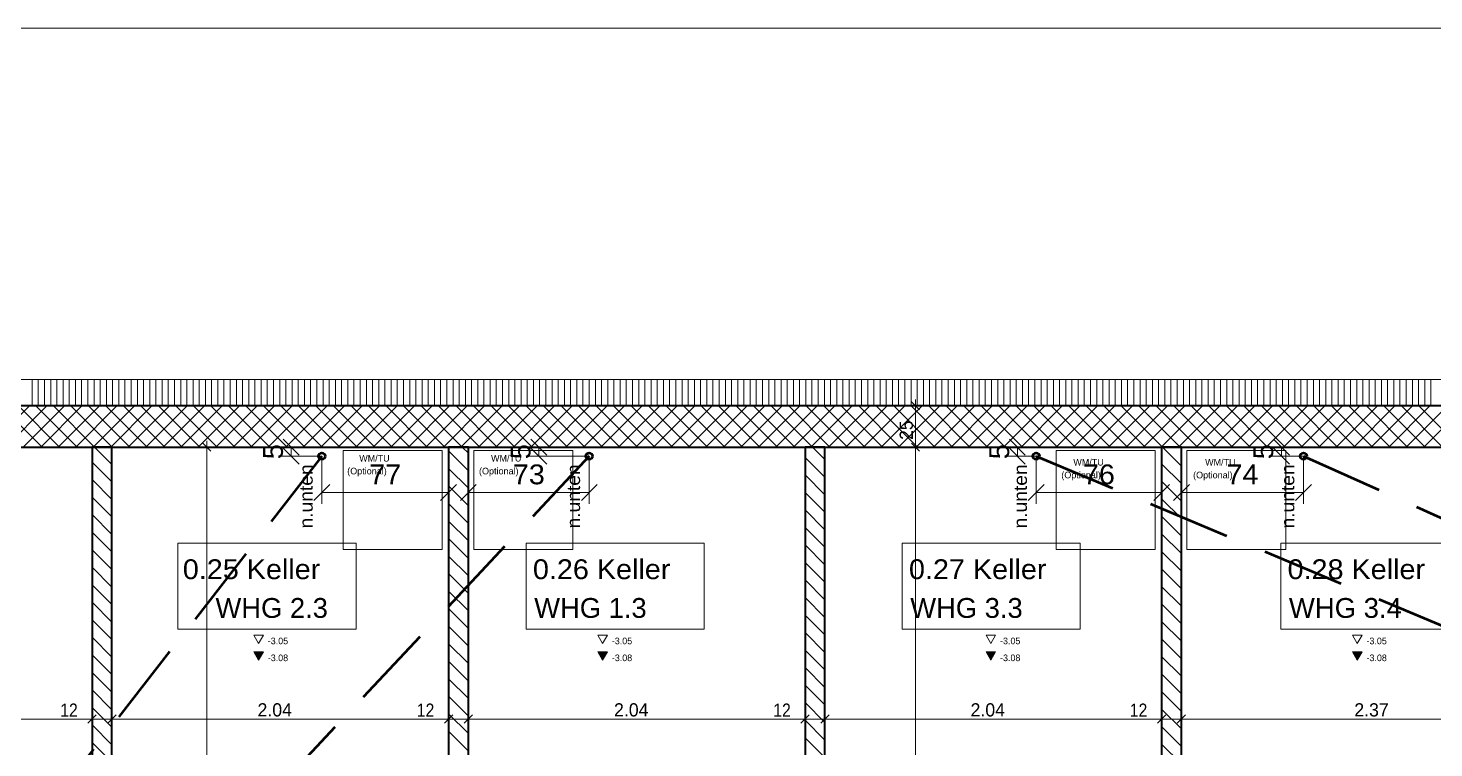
# Model space of a CAD drawing. Header units: millimetres. Extents: x -3497 to 2618, y -1809 to 2456.
# Drawn here: x -1639 to -788, y 1945 to 2381 of the extents above; entities that cross this region are included whole.
import ezdxf
from ezdxf.enums import TextEntityAlignment as Align

# ---------------------------------------------------------------- set-up
doc = ezdxf.new("R2010")
doc.units = ezdxf.units.MM
doc.header["$LTSCALE"] = 100
doc.linetypes.add('HIDDENX2', pattern=[0.75, 0.5, -0.25])
for name, color, linetype, true_color in [('00_Anm.FP', 7, 'Continuous', 0x00c0ff), ('10-0.03 Solid', 3, 'Continuous', 0x00ff00), ('10-0.05 Solid', 1, 'Continuous', 0xff0000), ('20-Beton', 9, 'Continuous', 0x808080), ('30-Text', 7, 'Continuous', 0xff8000), ('30-Text 6', 3, 'Continuous', 0x00ff00), ('40-Raumstempel', 7, 'Continuous', 0x000000), ('50-Türen&Fenster', 9, 'Continuous', 0x808080), ('Layer31', 9, 'Continuous', 0x808080)]:
    doc.layers.add(name, color=color, linetype=linetype, true_color=true_color)
for name, color, linetype in [('10-0.05 Strichpunkt', 7, 'Continuous'), ('10-0.25 Solid', 7, 'Continuous'), ('Layer34', 7, 'Continuous')]:
    doc.layers.add(name, color=color, linetype=linetype)
doc.styles.add('Arial', font='arial.ttf')
doc.dimstyles.new('ISO-25', dxfattribs={"dimtxt": 2.5, "dimasz": 2.5, "dimexe": 1.25, "dimexo": 0.625, "dimtad": 1, "dimtxsty": 'Standard', "dimcen": 2.5, "dimadec": 0, "dimazin": 0, "dimtfac": 1, "dimtmove": 0, "dimatfit": 3, "dimfxl": 0, "dimarcsym": 0})

# ---------------------------------------------------------------- blocks, each defined once
blk = doc.blocks.new('*D266')
at = {"layer": '10-0.05 Strichpunkt', "color": 6, "linetype": 'Continuous', "lineweight": 13, "true_color": 0xff00ff}
for p, q in [((-1035.2, 2122.68), (-1044.8, 2132.28)), ((-1039.57, 2127.48), (-1046.86, 2127.48)), ((-1028.63, 2122), (-1046.86, 2122)), ((-1044.8, 2126.8), (-1035.2, 2117.2)), ((-1040, 2127.48), (-1040, 2122)), ((-1040, 2127.48), (-1040, 2127.48)), ((-1040, 2122), (-1040, 2122))]:
    blk.add_line(p, q, dxfattribs=at)
at = {"layer": '10-0.05 Strichpunkt', "color": 6, "linetype": 'Continuous', "lineweight": 13, "true_color": 0xff00ff, "style": 'Arial', "width": 0.974227}
blk.add_text('5', height=12, rotation=90, dxfattribs=at).set_placement((-1045, 2120.2), (-1045, 2129.27), align=Align.FIT)
blk = doc.blocks.new('_Oblique')
at = {"color": 0, "linetype": 'ByBlock', "lineweight": -2}
blk.add_line((-0.5, -0.5), (0.5, 0.5), dxfattribs=at)
blk = doc.blocks.new('*D267')
at = {"layer": '10-0.05 Strichpunkt', "color": 6, "linetype": 'Continuous', "lineweight": 13, "true_color": 0xff00ff}
for p, q in [((-875.2, 2122.68), (-884.8, 2132.28)), ((-866.63, 2122), (-886.86, 2122)), ((-884.8, 2126.8), (-875.2, 2117.2)), ((-880.33, 2127.48), (-873.14, 2127.48)), ((-880, 2127.48), (-880, 2122)), ((-880, 2127.48), (-880, 2127.48)), ((-880, 2122), (-880, 2122))]:
    blk.add_line(p, q, dxfattribs=at)
at = {"layer": '10-0.05 Strichpunkt', "color": 6, "linetype": 'Continuous', "lineweight": 13, "true_color": 0xff00ff, "style": 'Arial', "width": 0.974227}
blk.add_text('5', height=12, rotation=90, dxfattribs=at).set_placement((-885, 2120.2), (-885, 2129.27), align=Align.FIT)
blk = doc.blocks.new('*D268')
at = {"layer": '10-0.05 Strichpunkt', "color": 6, "linetype": 'Continuous', "lineweight": 13, "true_color": 0xff00ff}
for p, q in [((-1028.63, 2122), (-1028.63, 2093.14)), ((-1033.43, 2095.2), (-1023.83, 2104.8)), ((-947.83, 2104.8), (-957.43, 2095.2)), ((-952.63, 2098.08), (-952.63, 2106.86)), ((-952.63, 2100), (-1028.63, 2100))]:
    blk.add_line(p, q, dxfattribs=at)
at = {"layer": '10-0.05 Strichpunkt', "color": 6, "linetype": 'Continuous', "lineweight": 13, "true_color": 0xff00ff, "style": 'Arial', "width": 1.03866}
blk.add_text('76', height=12, dxfattribs=at).set_placement((-1000.3, 2105), (-980.96, 2105), align=Align.FIT)
blk = doc.blocks.new('*D269')
at = {"layer": '10-0.05 Strichpunkt', "color": 6, "linetype": 'Continuous', "lineweight": 13, "true_color": 0xff00ff}
for p, q in [((-866.63, 2122), (-866.63, 2093.14)), ((-945.43, 2095.2), (-935.83, 2104.8)), ((-861.83, 2104.8), (-871.43, 2095.2)), ((-940.63, 2103.32), (-940.63, 2093.14)), ((-940.63, 2100), (-866.63, 2100))]:
    blk.add_line(p, q, dxfattribs=at)
at = {"layer": '10-0.05 Strichpunkt', "color": 6, "linetype": 'Continuous', "lineweight": 13, "true_color": 0xff00ff, "style": 'Arial', "width": 1.03866}
blk.add_text('74', height=12, dxfattribs=at).set_placement((-913.3, 2105), (-893.96, 2105), align=Align.FIT)
blk = doc.blocks.new('*D270')
at = {"layer": '10-0.05 Strichpunkt', "color": 6, "linetype": 'Continuous', "lineweight": 13, "true_color": 0xff00ff}
for p, q in [((-1475.2, 2122.68), (-1484.8, 2132.28)), ((-1474.47, 2127.48), (-1486.86, 2127.48)), ((-1461.38, 2122), (-1486.86, 2122)), ((-1484.8, 2126.8), (-1475.2, 2117.2)), ((-1480, 2127.48), (-1480, 2122)), ((-1480, 2127.48), (-1480, 2127.48)), ((-1480, 2122), (-1480, 2122))]:
    blk.add_line(p, q, dxfattribs=at)
at = {"layer": '10-0.05 Strichpunkt', "color": 6, "linetype": 'Continuous', "lineweight": 13, "true_color": 0xff00ff, "style": 'Arial', "width": 0.974227}
blk.add_text('5', height=12, rotation=90, dxfattribs=at).set_placement((-1485, 2120.2), (-1485, 2129.27), align=Align.FIT)
blk = doc.blocks.new('*D271')
at = {"layer": '10-0.05 Strichpunkt', "color": 6, "linetype": 'Continuous', "lineweight": 13, "true_color": 0xff00ff}
for p, q in [((-1325.2, 2122.68), (-1334.8, 2132.28)), ((-1313.43, 2127.48), (-1336.86, 2127.48)), ((-1299.38, 2122), (-1336.86, 2122)), ((-1334.8, 2126.8), (-1325.2, 2117.2)), ((-1330, 2127.48), (-1330, 2122)), ((-1330, 2127.48), (-1330, 2127.48)), ((-1330, 2122), (-1330, 2122))]:
    blk.add_line(p, q, dxfattribs=at)
at = {"layer": '10-0.05 Strichpunkt', "color": 6, "linetype": 'Continuous', "lineweight": 13, "true_color": 0xff00ff, "style": 'Arial', "width": 0.974227}
blk.add_text('5', height=12, rotation=90, dxfattribs=at).set_placement((-1335, 2120.2), (-1335, 2129.27), align=Align.FIT)
blk = doc.blocks.new('*D272')
at = {"layer": '10-0.05 Strichpunkt', "color": 6, "linetype": 'Continuous', "lineweight": 13, "true_color": 0xff00ff}
for p, q in [((-1461.38, 2122), (-1461.38, 2093.14)), ((-1466.18, 2095.2), (-1456.58, 2104.8)), ((-1379.83, 2104.8), (-1389.43, 2095.2)), ((-1384.63, 2100), (-1461.38, 2100)), ((-1384.63, 2101.46), (-1384.63, 2093.14))]:
    blk.add_line(p, q, dxfattribs=at)
at = {"layer": '10-0.05 Strichpunkt', "color": 6, "linetype": 'Continuous', "lineweight": 13, "true_color": 0xff00ff, "style": 'Arial', "width": 1.03866}
blk.add_text('77', height=12, dxfattribs=at).set_placement((-1432.68, 2105), (-1413.33, 2105), align=Align.FIT)
blk = doc.blocks.new('*D273')
at = {"layer": '10-0.05 Strichpunkt', "color": 6, "linetype": 'Continuous', "lineweight": 13, "true_color": 0xff00ff}
for p, q in [((-1299.38, 2122), (-1299.38, 2093.14)), ((-1377.43, 2095.2), (-1367.83, 2104.8)), ((-1294.58, 2104.8), (-1304.18, 2095.2)), ((-1372.63, 2100.55), (-1372.63, 2093.14)), ((-1372.63, 2100), (-1299.38, 2100))]:
    blk.add_line(p, q, dxfattribs=at)
at = {"layer": '10-0.05 Strichpunkt', "color": 6, "linetype": 'Continuous', "lineweight": 13, "true_color": 0xff00ff, "style": 'Arial', "width": 1.03866}
blk.add_text('73', height=12, dxfattribs=at).set_placement((-1345.68, 2105), (-1326.33, 2105), align=Align.FIT)
blk = doc.blocks.new('*X442')
at = {"layer": '10-0.05 Solid', "color": 18, "linetype": 'Continuous', "lineweight": 13, "true_color": 0x000000}
for p, q in [((-1599.06, 2127.48), (-1588.63, 2117.05)), ((-1600.63, 2118.44), (-1588.63, 2106.44)), ((-1600.63, 2107.84), (-1588.63, 2095.84)), ((-1600.63, 2097.23), (-1588.63, 2085.23)), ((-1600.63, 2086.62), (-1588.63, 2074.62)), ((-1600.63, 2076.02), (-1588.63, 2064.02)), ((-1600.63, 2065.41), (-1588.63, 2053.41)), ((-1600.63, 2054.8), (-1588.63, 2042.8)), ((-1600.63, 2044.2), (-1588.63, 2032.2)), ((-1600.63, 2033.59), (-1588.63, 2021.59)), ((-1600.63, 2022.98), (-1588.63, 2010.98)), ((-1600.63, 2012.38), (-1588.63, 2000.38)), ((-1600.63, 2001.77), (-1588.63, 1989.77)), ((-1600.63, 1991.16), (-1588.63, 1979.16)), ((-1600.63, 1980.56), (-1588.63, 1968.56)), ((-1600.63, 1969.95), (-1588.63, 1957.95)), ((-1600.63, 1959.34), (-1588.63, 1947.34)), ((-1600.63, 1948.74), (-1588.63, 1936.74))]:
    blk.add_line(p, q, dxfattribs=at)
blk = doc.blocks.new('*X443')
at = {"layer": '10-0.05 Solid', "color": 18, "linetype": 'Continuous', "lineweight": 13, "true_color": 0x000000}
for p, q in [((-1384.63, 2125.18), (-1372.63, 2113.18)), ((-1376.32, 2127.48), (-1372.63, 2123.79)), ((-1384.63, 2114.57), (-1372.63, 2102.57)), ((-1384.63, 2103.97), (-1372.63, 2091.97)), ((-1384.63, 2093.36), (-1372.63, 2081.36)), ((-1384.63, 2082.75), (-1372.63, 2070.75)), ((-1384.63, 2072.15), (-1372.63, 2060.15)), ((-1384.63, 2061.54), (-1372.63, 2049.54)), ((-1384.63, 2050.93), (-1372.63, 2038.93)), ((-1384.63, 2040.33), (-1372.63, 2028.33)), ((-1384.63, 2029.72), (-1372.63, 2017.72)), ((-1384.63, 2019.11), (-1372.63, 2007.11)), ((-1384.63, 2008.51), (-1372.63, 1996.51)), ((-1384.63, 1997.9), (-1372.63, 1985.9)), ((-1384.63, 1987.29), (-1372.63, 1975.29)), ((-1384.63, 1976.69), (-1372.63, 1964.69)), ((-1384.63, 1966.08), (-1372.63, 1954.08)), ((-1384.63, 1955.48), (-1372.63, 1943.48))]:
    blk.add_line(p, q, dxfattribs=at)
blk = doc.blocks.new('*X444')
at = {"layer": '10-0.05 Solid', "color": 18, "linetype": 'Continuous', "lineweight": 13, "true_color": 0x000000}
for p, q in [((-1168.63, 2121.31), (-1156.63, 2109.31)), ((-1164.19, 2127.48), (-1156.63, 2119.92)), ((-1168.63, 2110.71), (-1156.63, 2098.71)), ((-1168.63, 2100.1), (-1156.63, 2088.1)), ((-1168.63, 2089.49), (-1156.63, 2077.49)), ((-1168.63, 2078.89), (-1156.63, 2066.89)), ((-1168.63, 2068.28), (-1156.63, 2056.28)), ((-1168.63, 2057.67), (-1156.63, 2045.67)), ((-1168.63, 2047.07), (-1156.63, 2035.07)), ((-1168.63, 2036.46), (-1156.63, 2024.46)), ((-1168.63, 2025.85), (-1156.63, 2013.85)), ((-1168.63, 2015.25), (-1156.63, 2003.25)), ((-1168.63, 2004.64), (-1156.63, 1992.64)), ((-1168.63, 1994.03), (-1156.63, 1982.03)), ((-1168.63, 1983.43), (-1156.63, 1971.43)), ((-1168.63, 1972.82), (-1156.63, 1960.82)), ((-1168.63, 1962.21), (-1156.63, 1950.21)), ((-1168.63, 1951.61), (-1156.63, 1939.61))]:
    blk.add_line(p, q, dxfattribs=at)
blk = doc.blocks.new('*X445')
at = {"layer": '10-0.05 Solid', "color": 18, "linetype": 'Continuous', "lineweight": 13, "true_color": 0x000000}
for p, q in [((-952.05, 2127.48), (-940.63, 2116.05)), ((-941.45, 2127.48), (-940.63, 2126.66)), ((-952.63, 2117.44), (-940.63, 2105.44)), ((-952.63, 2106.84), (-940.63, 2094.84)), ((-952.63, 2096.23), (-940.63, 2084.23)), ((-952.63, 2085.62), (-940.63, 2073.62)), ((-952.63, 2075.02), (-940.63, 2063.02)), ((-952.63, 2064.41), (-940.63, 2052.41)), ((-952.63, 2053.81), (-940.63, 2041.81)), ((-952.63, 2043.2), (-940.63, 2031.2)), ((-952.63, 2032.59), (-940.63, 2020.59)), ((-952.63, 2021.99), (-940.63, 2009.99)), ((-952.63, 2011.38), (-940.63, 1999.38)), ((-952.63, 2000.77), (-940.63, 1988.77)), ((-952.63, 1990.17), (-940.63, 1978.17)), ((-952.63, 1979.56), (-940.63, 1967.56)), ((-952.63, 1968.95), (-940.63, 1956.95)), ((-952.63, 1958.35), (-940.63, 1946.35)), ((-952.63, 1947.74), (-940.63, 1935.74))]:
    blk.add_line(p, q, dxfattribs=at)
blk = doc.blocks.new('*X544')
at = {"layer": '40-Raumstempel', "color": 18, "linetype": 'Continuous', "lineweight": 13, "true_color": 0x000000}
for p, q in [((-1636.95, 2168.48), (-1636.95, 2152.48)), ((-1633.2, 2168.48), (-1633.2, 2152.48)), ((-1629.45, 2168.48), (-1629.45, 2152.48)), ((-1625.7, 2168.48), (-1625.7, 2152.48)), ((-1621.95, 2168.48), (-1621.95, 2152.48)), ((-1618.2, 2168.48), (-1618.2, 2152.48)), ((-1614.45, 2168.48), (-1614.45, 2152.48)), ((-1610.7, 2168.48), (-1610.7, 2152.48)), ((-1606.95, 2168.48), (-1606.95, 2152.48)), ((-1603.2, 2168.48), (-1603.2, 2152.48)), ((-1599.45, 2168.48), (-1599.45, 2152.48)), ((-1595.7, 2168.48), (-1595.7, 2152.48)), ((-1591.95, 2168.48), (-1591.95, 2152.48)), ((-1588.2, 2168.48), (-1588.2, 2152.48)), ((-1584.45, 2168.48), (-1584.45, 2152.48)), ((-1580.7, 2168.48), (-1580.7, 2152.48)), ((-1576.95, 2168.48), (-1576.95, 2152.48)), ((-1573.2, 2168.48), (-1573.2, 2152.48)), ((-1569.45, 2168.48), (-1569.45, 2152.48)), ((-1565.7, 2168.48), (-1565.7, 2152.48)), ((-1561.95, 2168.48), (-1561.95, 2152.48)), ((-1558.2, 2168.48), (-1558.2, 2152.48)), ((-1554.45, 2168.48), (-1554.45, 2152.48)), ((-1550.7, 2168.48), (-1550.7, 2152.48)), ((-1546.95, 2168.48), (-1546.95, 2152.48)), ((-1543.2, 2168.48), (-1543.2, 2152.48)), ((-1539.45, 2168.48), (-1539.45, 2152.48)), ((-1535.7, 2168.48), (-1535.7, 2152.48)), ((-1531.95, 2168.48), (-1531.95, 2152.48)), ((-1528.2, 2168.48), (-1528.2, 2152.48)), ((-1524.45, 2168.48), (-1524.45, 2152.48)), ((-1520.7, 2168.48), (-1520.7, 2152.48)), ((-1516.95, 2168.48), (-1516.95, 2152.48)), ((-1513.2, 2168.48), (-1513.2, 2152.48)), ((-1509.45, 2168.48), (-1509.45, 2152.48)), ((-1505.7, 2168.48), (-1505.7, 2152.48)), ((-1501.95, 2168.48), (-1501.95, 2152.48)), ((-1498.2, 2168.48), (-1498.2, 2152.48)), ((-1494.45, 2168.48), (-1494.45, 2152.48)), ((-1490.7, 2168.48), (-1490.7, 2152.48)), ((-1486.95, 2168.48), (-1486.95, 2152.48)), ((-1483.2, 2168.48), (-1483.2, 2152.48)), ((-1479.45, 2168.48), (-1479.45, 2152.48)), ((-1475.7, 2168.48), (-1475.7, 2152.48)), ((-1471.95, 2168.48), (-1471.95, 2152.48)), ((-1468.2, 2168.48), (-1468.2, 2152.48)), ((-1464.45, 2168.48), (-1464.45, 2152.48)), ((-1460.7, 2168.48), (-1460.7, 2152.48)), ((-1456.95, 2168.48), (-1456.95, 2152.48)), ((-1453.2, 2168.48), (-1453.2, 2152.48)), ((-1449.45, 2168.48), (-1449.45, 2152.48)), ((-1445.7, 2168.48), (-1445.7, 2152.48)), ((-1441.95, 2168.48), (-1441.95, 2152.48)), ((-1438.2, 2168.48), (-1438.2, 2152.48)), ((-1434.45, 2168.48), (-1434.45, 2152.48)), ((-1430.7, 2168.48), (-1430.7, 2152.48)), ((-1426.95, 2168.48), (-1426.95, 2152.48)), ((-1423.2, 2168.48), (-1423.2, 2152.48)), ((-1419.45, 2168.48), (-1419.45, 2152.48)), ((-1415.7, 2168.48), (-1415.7, 2152.48)), ((-1411.95, 2168.48), (-1411.95, 2152.48)), ((-1408.2, 2168.48), (-1408.2, 2152.48)), ((-1404.45, 2168.48), (-1404.45, 2152.48)), ((-1400.7, 2168.48), (-1400.7, 2152.48)), ((-1396.95, 2168.48), (-1396.95, 2152.48)), ((-1393.2, 2168.48), (-1393.2, 2152.48)), ((-1389.45, 2168.48), (-1389.45, 2152.48)), ((-1385.7, 2168.48), (-1385.7, 2152.48)), ((-1381.95, 2168.48), (-1381.95, 2152.48)), ((-1378.2, 2168.48), (-1378.2, 2152.48)), ((-1374.45, 2168.48), (-1374.45, 2152.48)), ((-1370.7, 2168.48), (-1370.7, 2152.48)), ((-1366.95, 2168.48), (-1366.95, 2152.48)), ((-1363.2, 2168.48), (-1363.2, 2152.48)), ((-1359.45, 2168.48), (-1359.45, 2152.48)), ((-1355.7, 2168.48), (-1355.7, 2152.48)), ((-1351.95, 2168.48), (-1351.95, 2152.48)), ((-1348.2, 2168.48), (-1348.2, 2152.48)), ((-1344.45, 2168.48), (-1344.45, 2152.48)), ((-1340.7, 2168.48), (-1340.7, 2152.48)), ((-1336.95, 2168.48), (-1336.95, 2152.48)), ((-1333.2, 2168.48), (-1333.2, 2152.48)), ((-1329.45, 2168.48), (-1329.45, 2152.48)), ((-1325.7, 2168.48), (-1325.7, 2152.48)), ((-1321.95, 2168.48), (-1321.95, 2152.48)), ((-1318.2, 2168.48), (-1318.2, 2152.48)), ((-1314.45, 2168.48), (-1314.45, 2152.48)), ((-1310.7, 2168.48), (-1310.7, 2152.48)), ((-1306.95, 2168.48), (-1306.95, 2152.48)), ((-1303.2, 2168.48), (-1303.2, 2152.48)), ((-1299.45, 2168.48), (-1299.45, 2152.48)), ((-1295.7, 2168.48), (-1295.7, 2152.48)), ((-1291.95, 2168.48), (-1291.95, 2152.48)), ((-1288.2, 2168.48), (-1288.2, 2152.48)), ((-1284.45, 2168.48), (-1284.45, 2152.48)), ((-1280.7, 2168.48), (-1280.7, 2152.48)), ((-1276.95, 2168.48), (-1276.95, 2152.48)), ((-1273.2, 2168.48), (-1273.2, 2152.48)), ((-1269.45, 2168.48), (-1269.45, 2152.48)), ((-1265.7, 2168.48), (-1265.7, 2152.48)), ((-1261.95, 2168.48), (-1261.95, 2152.48)), ((-1258.2, 2168.48), (-1258.2, 2152.48)), ((-1254.45, 2168.48), (-1254.45, 2152.48)), ((-1250.7, 2168.48), (-1250.7, 2152.48)), ((-1246.95, 2168.48), (-1246.95, 2152.48)), ((-1243.2, 2168.48), (-1243.2, 2152.48)), ((-1239.45, 2168.48), (-1239.45, 2152.48)), ((-1235.7, 2168.48), (-1235.7, 2152.48)), ((-1231.95, 2168.48), (-1231.95, 2152.48)), ((-1228.2, 2168.48), (-1228.2, 2152.48)), ((-1224.45, 2168.48), (-1224.45, 2152.48)), ((-1220.7, 2168.48), (-1220.7, 2152.48)), ((-1216.95, 2168.48), (-1216.95, 2152.48)), ((-1213.2, 2168.48), (-1213.2, 2152.48)), ((-1209.45, 2168.48), (-1209.45, 2152.48)), ((-1205.7, 2168.48), (-1205.7, 2152.48)), ((-1201.95, 2168.48), (-1201.95, 2152.48)), ((-1198.2, 2168.48), (-1198.2, 2152.48)), ((-1194.45, 2168.48), (-1194.45, 2152.48)), ((-1190.7, 2168.48), (-1190.7, 2152.48)), ((-1186.95, 2168.48), (-1186.95, 2152.48)), ((-1183.2, 2168.48), (-1183.2, 2152.48)), ((-1179.45, 2168.48), (-1179.45, 2152.48)), ((-1175.7, 2168.48), (-1175.7, 2152.48)), ((-1171.95, 2168.48), (-1171.95, 2152.48)), ((-1168.2, 2168.48), (-1168.2, 2152.48)), ((-1164.45, 2168.48), (-1164.45, 2152.48)), ((-1160.7, 2168.48), (-1160.7, 2152.48)), ((-1156.95, 2168.48), (-1156.95, 2152.48)), ((-1153.2, 2168.48), (-1153.2, 2152.48)), ((-1149.45, 2168.48), (-1149.45, 2152.48)), ((-1145.7, 2168.48), (-1145.7, 2152.48)), ((-1141.95, 2168.48), (-1141.95, 2152.48)), ((-1138.2, 2168.48), (-1138.2, 2152.48)), ((-1134.45, 2168.48), (-1134.45, 2152.48)), ((-1130.7, 2168.48), (-1130.7, 2152.48)), ((-1126.95, 2168.48), (-1126.95, 2152.48)), ((-1123.2, 2168.48), (-1123.2, 2152.48)), ((-1119.45, 2168.48), (-1119.45, 2152.48)), ((-1115.7, 2168.48), (-1115.7, 2152.48)), ((-1111.95, 2168.48), (-1111.95, 2152.48)), ((-1108.2, 2168.48), (-1108.2, 2152.48)), ((-1104.45, 2168.48), (-1104.45, 2152.48)), ((-1100.7, 2168.48), (-1100.7, 2152.48)), ((-1096.95, 2168.48), (-1096.95, 2152.48)), ((-1093.2, 2168.48), (-1093.2, 2152.48)), ((-1089.45, 2168.48), (-1089.45, 2152.48)), ((-1085.7, 2168.48), (-1085.7, 2152.48)), ((-1081.95, 2168.48), (-1081.95, 2152.48)), ((-1078.2, 2168.48), (-1078.2, 2152.48)), ((-1074.45, 2168.48), (-1074.45, 2152.48)), ((-1070.7, 2168.48), (-1070.7, 2152.48)), ((-1066.95, 2168.48), (-1066.95, 2152.48)), ((-1063.2, 2168.48), (-1063.2, 2152.48)), ((-1059.45, 2168.48), (-1059.45, 2152.48)), ((-1055.7, 2168.48), (-1055.7, 2152.48)), ((-1051.95, 2168.48), (-1051.95, 2152.48)), ((-1048.2, 2168.48), (-1048.2, 2152.48)), ((-1044.45, 2168.48), (-1044.45, 2152.48)), ((-1040.7, 2168.48), (-1040.7, 2152.48)), ((-1036.95, 2168.48), (-1036.95, 2152.48)), ((-1033.2, 2168.48), (-1033.2, 2152.48)), ((-1029.45, 2168.48), (-1029.45, 2152.48)), ((-1025.7, 2168.48), (-1025.7, 2152.48)), ((-1021.95, 2168.48), (-1021.95, 2152.48)), ((-1018.2, 2168.48), (-1018.2, 2152.48)), ((-1014.45, 2168.48), (-1014.45, 2152.48)), ((-1010.7, 2168.48), (-1010.7, 2152.48)), ((-1006.95, 2168.48), (-1006.95, 2152.48)), ((-1003.2, 2168.48), (-1003.2, 2152.48)), ((-999.45, 2168.48), (-999.45, 2152.48)), ((-995.7, 2168.48), (-995.7, 2152.48)), ((-991.95, 2168.48), (-991.95, 2152.48)), ((-988.2, 2168.48), (-988.2, 2152.48)), ((-984.45, 2168.48), (-984.45, 2152.48)), ((-980.7, 2168.48), (-980.7, 2152.48)), ((-976.95, 2168.48), (-976.95, 2152.48)), ((-973.2, 2168.48), (-973.2, 2152.48)), ((-969.45, 2168.48), (-969.45, 2152.48)), ((-965.7, 2168.48), (-965.7, 2152.48)), ((-961.95, 2168.48), (-961.95, 2152.48)), ((-958.2, 2168.48), (-958.2, 2152.48)), ((-954.45, 2168.48), (-954.45, 2152.48)), ((-950.7, 2168.48), (-950.7, 2152.48)), ((-946.95, 2168.48), (-946.95, 2152.48)), ((-943.2, 2168.48), (-943.2, 2152.48)), ((-939.45, 2168.48), (-939.45, 2152.48)), ((-935.7, 2168.48), (-935.7, 2152.48)), ((-931.95, 2168.48), (-931.95, 2152.48)), ((-928.2, 2168.48), (-928.2, 2152.48)), ((-924.45, 2168.48), (-924.45, 2152.48)), ((-920.7, 2168.48), (-920.7, 2152.48)), ((-916.95, 2168.48), (-916.95, 2152.48)), ((-913.2, 2168.48), (-913.2, 2152.48)), ((-909.45, 2168.48), (-909.45, 2152.48)), ((-905.7, 2168.48), (-905.7, 2152.48)), ((-901.95, 2168.48), (-901.95, 2152.48)), ((-898.2, 2168.48), (-898.2, 2152.48)), ((-894.45, 2168.48), (-894.45, 2152.48)), ((-890.7, 2168.48), (-890.7, 2152.48)), ((-886.95, 2168.48), (-886.95, 2152.48)), ((-883.2, 2168.48), (-883.2, 2152.48)), ((-879.45, 2168.48), (-879.45, 2152.48)), ((-875.7, 2168.48), (-875.7, 2152.48)), ((-871.95, 2168.48), (-871.95, 2152.48)), ((-868.2, 2168.48), (-868.2, 2152.48)), ((-864.45, 2168.48), (-864.45, 2152.48)), ((-860.7, 2168.48), (-860.7, 2152.48)), ((-856.95, 2168.48), (-856.95, 2152.48)), ((-853.2, 2168.48), (-853.2, 2152.48)), ((-849.45, 2168.48), (-849.45, 2152.48)), ((-845.7, 2168.48), (-845.7, 2152.48)), ((-841.95, 2168.48), (-841.95, 2152.48)), ((-838.2, 2168.48), (-838.2, 2152.48)), ((-834.45, 2168.48), (-834.45, 2152.48)), ((-830.7, 2168.48), (-830.7, 2152.48)), ((-826.95, 2168.48), (-826.95, 2152.48)), ((-823.2, 2168.48), (-823.2, 2152.48)), ((-819.45, 2168.48), (-819.45, 2152.48)), ((-815.7, 2168.48), (-815.7, 2152.48)), ((-811.95, 2168.48), (-811.95, 2152.48)), ((-808.2, 2168.48), (-808.2, 2152.48)), ((-804.45, 2168.48), (-804.45, 2152.48)), ((-800.7, 2168.48), (-800.7, 2152.48)), ((-796.95, 2168.48), (-796.95, 2152.48)), ((-793.2, 2168.48), (-793.2, 2152.48)), ((-789.45, 2168.48), (-789.45, 2152.48))]:
    blk.add_line(p, q, dxfattribs=at)
blk = doc.blocks.new('*X545')
at = {"layer": '40-Raumstempel', "color": 18, "linetype": 'Continuous', "lineweight": 13, "true_color": 0x000000}
for p, q in [((-1663.57, 2127.48), (-1638.57, 2152.48)), ((-1630.88, 2127.48), (-1655.88, 2152.48)), ((-1652.97, 2127.48), (-1627.97, 2152.48)), ((-1620.27, 2127.48), (-1645.27, 2152.48)), ((-1642.36, 2127.48), (-1617.36, 2152.48)), ((-1609.66, 2127.48), (-1634.66, 2152.48)), ((-1631.75, 2127.48), (-1606.75, 2152.48)), ((-1599.06, 2127.48), (-1624.06, 2152.48)), ((-1621.15, 2127.48), (-1596.15, 2152.48)), ((-1588.45, 2127.48), (-1613.45, 2152.48)), ((-1610.54, 2127.48), (-1585.54, 2152.48)), ((-1577.84, 2127.48), (-1602.84, 2152.48)), ((-1599.93, 2127.48), (-1574.93, 2152.48)), ((-1567.24, 2127.48), (-1592.24, 2152.48)), ((-1589.33, 2127.48), (-1564.33, 2152.48)), ((-1556.63, 2127.48), (-1581.63, 2152.48)), ((-1578.72, 2127.48), (-1553.72, 2152.48)), ((-1546.02, 2127.48), (-1571.02, 2152.48)), ((-1568.11, 2127.48), (-1543.11, 2152.48)), ((-1535.42, 2127.48), (-1560.42, 2152.48)), ((-1557.51, 2127.48), (-1532.51, 2152.48)), ((-1524.81, 2127.48), (-1549.81, 2152.48)), ((-1546.9, 2127.48), (-1521.9, 2152.48)), ((-1514.2, 2127.48), (-1539.2, 2152.48)), ((-1536.29, 2127.48), (-1511.29, 2152.48)), ((-1503.6, 2127.48), (-1528.6, 2152.48)), ((-1525.69, 2127.48), (-1500.69, 2152.48)), ((-1492.99, 2127.48), (-1517.99, 2152.48)), ((-1515.08, 2127.48), (-1490.08, 2152.48)), ((-1482.38, 2127.48), (-1507.38, 2152.48)), ((-1504.47, 2127.48), (-1479.47, 2152.48)), ((-1471.78, 2127.48), (-1496.78, 2152.48)), ((-1493.87, 2127.48), (-1468.87, 2152.48)), ((-1461.17, 2127.48), (-1486.17, 2152.48)), ((-1483.26, 2127.48), (-1458.26, 2152.48)), ((-1450.56, 2127.48), (-1475.56, 2152.48)), ((-1472.65, 2127.48), (-1447.65, 2152.48)), ((-1439.96, 2127.48), (-1464.96, 2152.48)), ((-1462.05, 2127.48), (-1437.05, 2152.48)), ((-1429.35, 2127.48), (-1454.35, 2152.48)), ((-1451.44, 2127.48), (-1426.44, 2152.48)), ((-1418.74, 2127.48), (-1443.74, 2152.48)), ((-1440.83, 2127.48), (-1415.83, 2152.48)), ((-1408.14, 2127.48), (-1433.14, 2152.48)), ((-1430.23, 2127.48), (-1405.23, 2152.48)), ((-1397.53, 2127.48), (-1422.53, 2152.48)), ((-1419.62, 2127.48), (-1394.62, 2152.48)), ((-1386.92, 2127.48), (-1411.92, 2152.48)), ((-1409.01, 2127.48), (-1384.01, 2152.48)), ((-1376.32, 2127.48), (-1401.32, 2152.48)), ((-1398.41, 2127.48), (-1373.41, 2152.48)), ((-1365.71, 2127.48), (-1390.71, 2152.48)), ((-1387.8, 2127.48), (-1362.8, 2152.48)), ((-1355.1, 2127.48), (-1380.1, 2152.48)), ((-1377.19, 2127.48), (-1352.19, 2152.48)), ((-1344.5, 2127.48), (-1369.5, 2152.48)), ((-1366.59, 2127.48), (-1341.59, 2152.48)), ((-1333.89, 2127.48), (-1358.89, 2152.48)), ((-1355.98, 2127.48), (-1330.98, 2152.48)), ((-1323.28, 2127.48), (-1348.28, 2152.48)), ((-1345.37, 2127.48), (-1320.37, 2152.48)), ((-1312.68, 2127.48), (-1337.68, 2152.48)), ((-1334.77, 2127.48), (-1309.77, 2152.48)), ((-1302.07, 2127.48), (-1327.07, 2152.48)), ((-1324.16, 2127.48), (-1299.16, 2152.48)), ((-1291.46, 2127.48), (-1316.46, 2152.48)), ((-1313.56, 2127.48), (-1288.56, 2152.48)), ((-1280.86, 2127.48), (-1305.86, 2152.48)), ((-1302.95, 2127.48), (-1277.95, 2152.48)), ((-1270.25, 2127.48), (-1295.25, 2152.48)), ((-1292.34, 2127.48), (-1267.34, 2152.48)), ((-1259.64, 2127.48), (-1284.64, 2152.48)), ((-1281.74, 2127.48), (-1256.74, 2152.48)), ((-1249.04, 2127.48), (-1274.04, 2152.48)), ((-1271.13, 2127.48), (-1246.13, 2152.48)), ((-1238.43, 2127.48), (-1263.43, 2152.48)), ((-1260.52, 2127.48), (-1235.52, 2152.48)), ((-1227.82, 2127.48), (-1252.82, 2152.48)), ((-1249.92, 2127.48), (-1224.92, 2152.48)), ((-1217.22, 2127.48), (-1242.22, 2152.48)), ((-1239.31, 2127.48), (-1214.31, 2152.48)), ((-1206.61, 2127.48), (-1231.61, 2152.48)), ((-1228.7, 2127.48), (-1203.7, 2152.48)), ((-1196.01, 2127.48), (-1221.01, 2152.48)), ((-1218.1, 2127.48), (-1193.1, 2152.48)), ((-1185.4, 2127.48), (-1210.4, 2152.48)), ((-1207.49, 2127.48), (-1182.49, 2152.48)), ((-1174.79, 2127.48), (-1199.79, 2152.48)), ((-1196.88, 2127.48), (-1171.88, 2152.48)), ((-1164.19, 2127.48), (-1189.19, 2152.48)), ((-1186.28, 2127.48), (-1161.28, 2152.48)), ((-1153.58, 2127.48), (-1178.58, 2152.48)), ((-1175.67, 2127.48), (-1150.67, 2152.48)), ((-1142.97, 2127.48), (-1167.97, 2152.48)), ((-1165.06, 2127.48), (-1140.06, 2152.48)), ((-1132.37, 2127.48), (-1157.37, 2152.48)), ((-1154.46, 2127.48), (-1129.46, 2152.48)), ((-1121.76, 2127.48), (-1146.76, 2152.48)), ((-1143.85, 2127.48), (-1118.85, 2152.48)), ((-1111.15, 2127.48), (-1136.15, 2152.48)), ((-1133.24, 2127.48), (-1108.24, 2152.48)), ((-1100.55, 2127.48), (-1125.55, 2152.48)), ((-1122.64, 2127.48), (-1097.64, 2152.48)), ((-1089.94, 2127.48), (-1114.94, 2152.48)), ((-1112.03, 2127.48), (-1087.03, 2152.48)), ((-1079.33, 2127.48), (-1104.33, 2152.48)), ((-1101.42, 2127.48), (-1076.42, 2152.48)), ((-1068.73, 2127.48), (-1093.73, 2152.48)), ((-1090.82, 2127.48), (-1065.82, 2152.48)), ((-1058.12, 2127.48), (-1083.12, 2152.48)), ((-1080.21, 2127.48), (-1055.21, 2152.48)), ((-1047.51, 2127.48), (-1072.51, 2152.48)), ((-1069.6, 2127.48), (-1044.6, 2152.48)), ((-1036.91, 2127.48), (-1061.91, 2152.48)), ((-1059, 2127.48), (-1034, 2152.48)), ((-1026.3, 2127.48), (-1051.3, 2152.48)), ((-1048.39, 2127.48), (-1023.39, 2152.48)), ((-1015.69, 2127.48), (-1040.69, 2152.48)), ((-1037.78, 2127.48), (-1012.78, 2152.48)), ((-1005.09, 2127.48), (-1030.09, 2152.48)), ((-1027.18, 2127.48), (-1002.18, 2152.48)), ((-994.48, 2127.48), (-1019.48, 2152.48)), ((-1016.57, 2127.48), (-991.57, 2152.48)), ((-983.87, 2127.48), (-1008.87, 2152.48)), ((-1005.96, 2127.48), (-980.96, 2152.48)), ((-973.27, 2127.48), (-998.27, 2152.48)), ((-995.36, 2127.48), (-970.36, 2152.48)), ((-962.66, 2127.48), (-987.66, 2152.48)), ((-984.75, 2127.48), (-959.75, 2152.48)), ((-952.05, 2127.48), (-977.05, 2152.48)), ((-974.14, 2127.48), (-949.14, 2152.48)), ((-941.45, 2127.48), (-966.45, 2152.48)), ((-963.54, 2127.48), (-938.54, 2152.48)), ((-930.84, 2127.48), (-955.84, 2152.48)), ((-952.93, 2127.48), (-927.93, 2152.48)), ((-920.23, 2127.48), (-945.23, 2152.48)), ((-942.32, 2127.48), (-917.32, 2152.48)), ((-909.63, 2127.48), (-934.63, 2152.48)), ((-931.72, 2127.48), (-906.72, 2152.48)), ((-899.02, 2127.48), (-924.02, 2152.48)), ((-921.11, 2127.48), (-896.11, 2152.48)), ((-888.41, 2127.48), (-913.41, 2152.48)), ((-910.5, 2127.48), (-885.5, 2152.48)), ((-877.81, 2127.48), (-902.81, 2152.48)), ((-899.9, 2127.48), (-874.9, 2152.48)), ((-867.2, 2127.48), (-892.2, 2152.48)), ((-889.29, 2127.48), (-864.29, 2152.48)), ((-856.59, 2127.48), (-881.59, 2152.48)), ((-878.68, 2127.48), (-853.68, 2152.48)), ((-845.99, 2127.48), (-870.99, 2152.48)), ((-868.08, 2127.48), (-843.08, 2152.48)), ((-835.38, 2127.48), (-860.38, 2152.48)), ((-857.47, 2127.48), (-832.47, 2152.48)), ((-824.77, 2127.48), (-849.77, 2152.48)), ((-846.86, 2127.48), (-821.86, 2152.48)), ((-814.17, 2127.48), (-839.17, 2152.48)), ((-836.26, 2127.48), (-811.26, 2152.48)), ((-803.56, 2127.48), (-828.56, 2152.48)), ((-825.65, 2127.48), (-800.65, 2152.48)), ((-792.95, 2127.48), (-817.95, 2152.48)), ((-815.04, 2127.48), (-790.04, 2152.48)), ((-782.35, 2127.48), (-807.35, 2152.48)), ((-804.44, 2127.48), (-779.44, 2152.48)), ((-771.74, 2127.48), (-796.74, 2152.48)), ((-793.83, 2127.48), (-768.83, 2152.48))]:
    blk.add_line(p, q, dxfattribs=at)
blk = doc.blocks.new('AnonymMegaMac_nNn0682')
at = {"layer": '20-Beton', "color": 8, "linetype": 'Continuous', "lineweight": 13, "true_color": 0x808080}
for p, q in [((-1804.63, 1958.19), (-1804.63, 1967.57)), ((-1600.63, 1958.19), (-1600.63, 1967.57)), ((-1802.13, 1965.38), (-1807.13, 1960.38)), ((-1804.63, 1962.88), (-1600.63, 1962.88)), ((-1598.13, 1965.38), (-1603.13, 1960.38))]:
    blk.add_line(p, q, dxfattribs=at)
at = {"layer": '20-Beton', "color": 8, "linetype": 'Continuous', "lineweight": 18, "true_color": 0x808080, "style": 'Arial'}
for s, width, p, p2 in [('2.04', 0.960236, (-1716.38, 1964.47), (-1695.52, 1964.47)), ('12', 0.854381, (-1619.9, 1964.3), (-1609.29, 1964.3))]:
    blk.add_text(s, height=8, dxfattribs=dict(at, width=width)).set_placement(p, p2, align=Align.FIT)
blk = doc.blocks.new('AnonymMegaMac_nNn0683')
at = {"layer": '20-Beton', "color": 8, "linetype": 'Continuous', "lineweight": 13, "true_color": 0x808080}
for p, q in [((-1600.63, 1958.19), (-1600.63, 1967.57)), ((-1588.63, 1958.19), (-1588.63, 1967.57)), ((-1598.13, 1965.38), (-1603.13, 1960.38)), ((-1600.63, 1962.88), (-1588.63, 1962.88)), ((-1586.13, 1965.38), (-1591.13, 1960.38))]:
    blk.add_line(p, q, dxfattribs=at)
blk = doc.blocks.new('AnonymMegaMac_nNn0684')
at = {"layer": '20-Beton', "color": 8, "linetype": 'Continuous', "lineweight": 13, "true_color": 0x808080}
for p, q in [((-1588.63, 1958.19), (-1588.63, 1967.57)), ((-1384.63, 1958.19), (-1384.63, 1967.57)), ((-1586.13, 1965.38), (-1591.13, 1960.38)), ((-1588.63, 1962.88), (-1384.63, 1962.88)), ((-1382.13, 1965.38), (-1387.13, 1960.38))]:
    blk.add_line(p, q, dxfattribs=at)
at = {"layer": '20-Beton', "color": 8, "linetype": 'Continuous', "lineweight": 18, "true_color": 0x808080, "style": 'Arial'}
for s, width, p, p2 in [('2.04', 0.960236, (-1500.38, 1964.47), (-1479.52, 1964.47)), ('12', 0.854381, (-1403.9, 1964.3), (-1393.29, 1964.3))]:
    blk.add_text(s, height=8, dxfattribs=dict(at, width=width)).set_placement(p, p2, align=Align.FIT)
blk = doc.blocks.new('AnonymMegaMac_nNn0685')
at = {"layer": '20-Beton', "color": 8, "linetype": 'Continuous', "lineweight": 13, "true_color": 0x808080}
for p, q in [((-1384.63, 1958.19), (-1384.63, 1967.57)), ((-1372.63, 1958.19), (-1372.63, 1967.57)), ((-1382.13, 1965.38), (-1387.13, 1960.38)), ((-1384.63, 1962.88), (-1372.63, 1962.88)), ((-1370.13, 1965.38), (-1375.13, 1960.38))]:
    blk.add_line(p, q, dxfattribs=at)
blk = doc.blocks.new('AnonymMegaMac_nNn0686')
at = {"layer": '20-Beton', "color": 8, "linetype": 'Continuous', "lineweight": 13, "true_color": 0x808080}
for p, q in [((-1372.63, 1958.19), (-1372.63, 1967.57)), ((-1168.63, 1958.19), (-1168.63, 1967.57)), ((-1370.13, 1965.38), (-1375.13, 1960.38)), ((-1372.63, 1962.88), (-1168.63, 1962.88)), ((-1166.13, 1965.38), (-1171.13, 1960.38))]:
    blk.add_line(p, q, dxfattribs=at)
at = {"layer": '20-Beton', "color": 8, "linetype": 'Continuous', "lineweight": 18, "true_color": 0x808080, "style": 'Arial'}
for s, width, p, p2 in [('2.04', 0.960236, (-1284.38, 1964.47), (-1263.52, 1964.47)), ('12', 0.854381, (-1187.9, 1964.3), (-1177.29, 1964.3))]:
    blk.add_text(s, height=8, dxfattribs=dict(at, width=width)).set_placement(p, p2, align=Align.FIT)
blk = doc.blocks.new('AnonymMegaMac_nNn0687')
at = {"layer": '20-Beton', "color": 8, "linetype": 'Continuous', "lineweight": 13, "true_color": 0x808080}
for p, q in [((-1168.63, 1958.19), (-1168.63, 1967.57)), ((-1156.63, 1958.19), (-1156.63, 1967.57)), ((-1166.13, 1965.38), (-1171.13, 1960.38)), ((-1168.63, 1962.88), (-1156.63, 1962.88)), ((-1154.13, 1965.38), (-1159.13, 1960.38))]:
    blk.add_line(p, q, dxfattribs=at)
blk = doc.blocks.new('AnonymMegaMac_nNn0688')
at = {"layer": '20-Beton', "color": 8, "linetype": 'Continuous', "lineweight": 13, "true_color": 0x808080}
for p, q in [((-1156.63, 1958.19), (-1156.63, 1967.57)), ((-952.63, 1958.19), (-952.63, 1967.57)), ((-1154.13, 1965.38), (-1159.13, 1960.38)), ((-1156.63, 1962.88), (-952.63, 1962.88)), ((-950.13, 1965.38), (-955.13, 1960.38))]:
    blk.add_line(p, q, dxfattribs=at)
at = {"layer": '20-Beton', "color": 8, "linetype": 'Continuous', "lineweight": 18, "true_color": 0x808080, "style": 'Arial'}
for s, width, p, p2 in [('2.04', 0.960236, (-1068.38, 1964.47), (-1047.52, 1964.47)), ('12', 0.854381, (-971.9, 1964.3), (-961.29, 1964.3))]:
    blk.add_text(s, height=8, dxfattribs=dict(at, width=width)).set_placement(p, p2, align=Align.FIT)
blk = doc.blocks.new('AnonymMegaMac_nNn0689')
at = {"layer": '20-Beton', "color": 8, "linetype": 'Continuous', "lineweight": 13, "true_color": 0x808080}
for p, q in [((-952.63, 1958.19), (-952.63, 1967.57)), ((-940.63, 1958.19), (-940.63, 1967.57)), ((-950.13, 1965.38), (-955.13, 1960.38)), ((-952.63, 1962.88), (-940.63, 1962.88)), ((-938.13, 1965.38), (-943.13, 1960.38))]:
    blk.add_line(p, q, dxfattribs=at)
blk = doc.blocks.new('AnonymMegaMac_nNn0690')
at = {"layer": '20-Beton', "color": 8, "linetype": 'Continuous', "lineweight": 13, "true_color": 0x808080}
for p, q in [((-940.63, 1958.19), (-940.63, 1967.57)), ((-703.63, 1958.19), (-703.63, 1967.57)), ((-938.13, 1965.38), (-943.13, 1960.38)), ((-940.63, 1962.88), (-703.63, 1962.88)), ((-701.13, 1965.38), (-706.13, 1960.38))]:
    blk.add_line(p, q, dxfattribs=at)
at = {"layer": '20-Beton', "color": 8, "linetype": 'Continuous', "lineweight": 18, "true_color": 0x808080, "style": 'Arial'}
for s, width, p, p2 in [('2.37', 0.96134, (-835.88, 1964.47), (-815, 1964.47)), ('12', 0.854381, (-722.9, 1964.3), (-712.29, 1964.3))]:
    blk.add_text(s, height=8, dxfattribs=dict(at, width=width)).set_placement(p, p2, align=Align.FIT)
blk = doc.blocks.new('AnonymMegaMac_nNn0839')
at = {"layer": '20-Beton', "color": 8, "linetype": 'Continuous', "lineweight": 13, "true_color": 0x808080}
blk.add_line((692.37, 2168.35), (-3105.19, 2168.35), dxfattribs=at)
blk = doc.blocks.new('AnonymMegaMac_nNn0840')
at = {"layer": '20-Beton', "color": 8, "linetype": 'Continuous', "lineweight": 13, "true_color": 0x808080}
blk.add_line((692.37, 2168.35), (-3105.19, 2168.35), dxfattribs=at)
blk = doc.blocks.new('AnonymMegaMac_nNn0967')
at = {"layer": '20-Beton', "color": 8, "linetype": 'Continuous', "lineweight": 13, "true_color": 0x808080}
for p, q in [((-1104.26, 2129.98), (-1099.26, 2124.98)), ((-1097.07, 2127.48), (-1106.45, 2127.48)), ((-1101.76, 1658.98), (-1101.76, 2127.48))]:
    blk.add_line(p, q, dxfattribs=at)
blk = doc.blocks.new('AnonymMegaMac_nNn0968')
at = {"layer": '20-Beton', "color": 8, "linetype": 'Continuous', "lineweight": 13, "true_color": 0x808080}
for p, q in [((-1099.26, 2149.98), (-1104.26, 2154.98)), ((-1101.76, 2152.48), (-1101.76, 2156.23)), ((-1097.07, 2152.48), (-1106.45, 2152.48)), ((-1101.76, 2127.48), (-1101.76, 2152.48)), ((-1104.26, 2129.98), (-1099.26, 2124.98)), ((-1097.07, 2127.48), (-1106.45, 2127.48))]:
    blk.add_line(p, q, dxfattribs=at)
at = {"layer": '20-Beton', "color": 8, "linetype": 'Continuous', "lineweight": 18, "true_color": 0x808080, "style": 'Arial', "width": 0.9375}
blk.add_text('25', height=8, rotation=90, dxfattribs=at).set_placement((-1103.35, 2131.94), (-1103.35, 2143.58), align=Align.FIT)
blk = doc.blocks.new('AnonymMegaMac_nNn01148')
at = {"layer": '20-Beton', "color": 8, "linetype": 'Continuous', "lineweight": 13, "true_color": 0x808080}
for p, q in [((-1528.61, 2124.98), (-1533.61, 2129.98)), ((-1531.11, 2127.48), (-1531.11, 2131.23)), ((-1526.42, 2127.48), (-1568.63, 2127.48)), ((-1531.11, 1658.98), (-1531.11, 2127.48))]:
    blk.add_line(p, q, dxfattribs=at)
blk = doc.blocks.new('SheetMove_001_nNn01233')
at = {"layer": 'Layer34', "color": 7, "linetype": 'Continuous', "lineweight": 13}
blk.add_line((1543.4, 2381.12), (-3421.6, 2381.12), dxfattribs=at)

msp = doc.modelspace()

# ---------------------------------------------------------------- hatches: boundary and pattern name
at = {"layer": '20-Beton', "linetype": 'Continuous', "lineweight": 13, "true_color": 0x808080}
for points in [[(-1499.75, 1998.54), (-1496.84, 2003.58), (-1502.66, 2003.58)], [(-1291.29, 1998.54), (-1288.39, 2003.58), (-1294.2, 2003.58)], [(-1056.1, 1998.54), (-1053.19, 2003.58), (-1059.01, 2003.58)], [(-834.09, 1998.54), (-831.18, 2003.58), (-837, 2003.58)]]:
    msp.add_hatch(color=8, dxfattribs=at).paths.add_polyline_path(points, flags=0)

# ---------------------------------------------------------------- linework, layer by layer
at = {"layer": '00_Anm.FP', "color": 8, "linetype": 'Continuous', "lineweight": 18, "true_color": 0x808080}
msp.add_lwpolyline([(-703.63, 2168.48), (-2205.63, 2168.48)], dxfattribs=at)
at = {"layer": '00_Anm.FP', "color": 8, "linetype": 'Continuous', "lineweight": 35, "true_color": 0x808080}
msp.add_lwpolyline([(-2205.63, 2127.48), (-703.63, 2127.48)], dxfattribs=at)
at = {"layer": '10-0.03 Solid', "color": 3, "linetype": 'Continuous', "lineweight": 50, "true_color": 0x00ff00}
for centre in [(-1461.38, 2122), (-1299.38, 2122), (-1028.63, 2122), (-866.63, 2122)]:
    msp.add_circle(centre, 2, dxfattribs=at)
at = {"layer": '10-0.25 Solid', "color": 8, "linetype": 'Continuous', "lineweight": 13, "true_color": 0x808080}
for p, q in [((-1448.47, 2065.53), (-1448.47, 2125.53)), ((-1448.47, 2125.53), (-1388.47, 2125.53)), ((-1388.47, 2125.53), (-1388.47, 2065.53)), ((-1369.43, 2065.53), (-1369.43, 2125.53)), ((-1369.43, 2125.53), (-1309.43, 2125.53)), ((-1309.43, 2125.53), (-1309.43, 2065.53)), ((-1016.47, 2065.53), (-1016.47, 2125.53)), ((-1016.47, 2125.53), (-956.47, 2125.53)), ((-956.47, 2125.53), (-956.47, 2065.53)), ((-937.43, 2065.53), (-937.43, 2125.53)), ((-937.43, 2125.53), (-877.43, 2125.53)), ((-877.43, 2125.53), (-877.43, 2065.53)), ((-1388.47, 2065.53), (-1448.47, 2065.53)), ((-1309.43, 2065.53), (-1369.43, 2065.53)), ((-956.47, 2065.53), (-1016.47, 2065.53)), ((-877.43, 2065.53), (-937.43, 2065.53))]:
    msp.add_line(p, q, dxfattribs=at)
at = {"layer": '20-Beton', "color": 8, "linetype": 'Continuous', "lineweight": 13, "true_color": 0x808080}
for p, q in [((-1496.84, 2013.58), (-1502.66, 2013.58)), ((-1502.66, 2013.58), (-1499.75, 2008.54)), ((-1499.75, 2008.54), (-1496.84, 2013.58)), ((-1288.39, 2013.58), (-1294.2, 2013.58)), ((-1294.2, 2013.58), (-1291.29, 2008.54)), ((-1291.29, 2008.54), (-1288.39, 2013.58)), ((-1053.19, 2013.58), (-1059.01, 2013.58)), ((-1059.01, 2013.58), (-1056.1, 2008.54)), ((-1056.1, 2008.54), (-1053.19, 2013.58)), ((-831.18, 2013.58), (-837, 2013.58)), ((-837, 2013.58), (-834.09, 2008.54)), ((-834.09, 2008.54), (-831.18, 2013.58)), ((-1496.84, 2003.58), (-1502.66, 2003.58)), ((-1502.66, 2003.58), (-1499.75, 1998.54)), ((-1499.75, 1998.54), (-1496.84, 2003.58)), ((-1288.39, 2003.58), (-1294.2, 2003.58)), ((-1294.2, 2003.58), (-1291.29, 1998.54)), ((-1291.29, 1998.54), (-1288.39, 2003.58)), ((-1053.19, 2003.58), (-1059.01, 2003.58)), ((-1059.01, 2003.58), (-1056.1, 1998.54)), ((-1056.1, 1998.54), (-1053.19, 2003.58)), ((-831.18, 2003.58), (-837, 2003.58)), ((-837, 2003.58), (-834.09, 1998.54)), ((-834.09, 1998.54), (-831.18, 2003.58))]:
    msp.add_line(p, q, dxfattribs=at)
at = {"layer": '30-Text', "color": 18, "linetype": 'HIDDENX2', "lineweight": 13, "true_color": 0x000000}
msp.add_lwpolyline([(-2130.64, 2152.48), (1117.37, 2152.48), (1117.37, 1638.98), (369.87, 1638.98), (369.87, 1838.88), (-116.13, 1838.88), (-116.13, 1638.98), (-1250.63, 1638.98), (-1250.63, 1838.93), (-1739.62, 1838.93), (-1739.62, 1638.98), (-2130.64, 1638.98)], close=True, dxfattribs=at)
at = {"layer": '30-Text 6', "color": 8, "linetype": 'Continuous', "lineweight": 35, "true_color": 0x808080}
msp.add_line((-703.63, 2152.48), (-2205.63, 2152.48), dxfattribs=at)
at = {"layer": '30-Text 6', "color": 3, "linetype": 'HIDDENX2', "lineweight": 50, "true_color": 0x00ff00}
for p, q in [((-1461.38, 2122), (-1944.92, 1501.92)), ((-1299.38, 2122), (-1929.95, 1450.88)), ((-1028.63, 2122), (489.5, 1488.86)), ((-866.63, 2122), (499.1, 1509.95))]:
    msp.add_line(p, q, dxfattribs=at)
at = {"layer": '50-Türen&Fenster', "color": 8, "linetype": 'Continuous', "lineweight": 35, "true_color": 0x808080}
for points in [[(-1600.63, 2127.48), (-1600.63, 1658.98)], [(-1588.63, 2127.48), (-1600.63, 2127.48)], [(-1588.63, 1658.98), (-1588.63, 2127.48)], [(-1384.63, 2127.48), (-1384.63, 1658.98)], [(-1372.63, 2127.48), (-1384.63, 2127.48)], [(-1372.63, 1658.98), (-1372.63, 2127.48)], [(-1168.63, 2127.48), (-1168.63, 1658.98)], [(-1156.63, 2127.48), (-1168.63, 2127.48)], [(-1156.63, 1658.98), (-1156.63, 2127.48)], [(-952.63, 2127.48), (-952.63, 1658.98)], [(-940.63, 2127.48), (-952.63, 2127.48)], [(-940.63, 1658.98), (-940.63, 2127.48)]]:
    msp.add_lwpolyline(points, dxfattribs=at)
at = {"layer": 'Layer31', "color": 8, "linetype": 'Continuous', "lineweight": 13, "true_color": 0x808080}
for points in [[(-1548.57, 2069.44), (-1440.64, 2069.44), (-1440.64, 2017.3), (-1548.57, 2017.3)], [(-1337.66, 2069.44), (-1229.73, 2069.44), (-1229.73, 2017.3), (-1337.66, 2017.3)], [(-1109.81, 2069.44), (-1001.88, 2069.44), (-1001.88, 2017.3), (-1109.81, 2017.3)], [(-880.43, 2069.44), (-772.5, 2069.44), (-772.5, 2017.3), (-880.43, 2017.3)]]:
    msp.add_lwpolyline(points, close=True, dxfattribs=at)

# ---------------------------------------------------------------- block references
for name in ['AnonymMegaMac_nNn0840', 'AnonymMegaMac_nNn0839', '*X544', 'AnonymMegaMac_nNn0968', '*X545', 'AnonymMegaMac_nNn01148', 'AnonymMegaMac_nNn0967', '*X442', '*X443', '*X444', '*X445', 'AnonymMegaMac_nNn0682', 'AnonymMegaMac_nNn0683', 'AnonymMegaMac_nNn0684', 'AnonymMegaMac_nNn0685', 'AnonymMegaMac_nNn0686', 'AnonymMegaMac_nNn0687', 'AnonymMegaMac_nNn0688', 'AnonymMegaMac_nNn0689', 'AnonymMegaMac_nNn0690']:
    msp.add_blockref(name, (0, 0))

# ---------------------------------------------------------------- texts
at = {"layer": '10-0.05 Strichpunkt', "color": 216, "linetype": 'Continuous', "lineweight": 25, "true_color": 0x800080, "style": 'Arial', "width": 1.041577}
for p, p2 in [((-1466.97, 2078.25), (-1466.97, 2117.05)), ((-1304.97, 2078.25), (-1304.97, 2117.05)), ((-1034.22, 2078.25), (-1034.22, 2117.05)), ((-872.22, 2078.25), (-872.22, 2117.05))]:
    msp.add_text('n.unten', height=8, rotation=90, dxfattribs=at).set_placement(p, p2, align=Align.FIT)
at = {"layer": '10-0.25 Solid', "color": 8, "linetype": 'Continuous', "lineweight": 13, "true_color": 0x808080, "style": 'Arial'}
for s, width, p, p2 in [('WM/TU', 0.972727, (-1438.75, 2118.76), (-1420.35, 2118.76)), ('WM/TU', 0.972727, (-1358.9, 2118.76), (-1340.5, 2118.76)), ('(Optional)', 0.97797, (-1446.05, 2111.01), (-1422.08, 2111.01)), ('(Optional)', 0.97797, (-1366.2, 2111.01), (-1342.23, 2111.01)), ('(Optional)', 0.97797, (-1013.4, 2108.61), (-989.43, 2108.61)), ('WM/TU', 0.972727, (-1006.1, 2116.37), (-987.7, 2116.37)), ('(Optional)', 0.97797, (-933.55, 2108.61), (-909.58, 2108.61)), ('WM/TU', 0.972727, (-926.25, 2116.37), (-907.85, 2116.37))]:
    msp.add_text(s, height=4, dxfattribs=dict(at, width=width)).set_placement(p, p2, align=Align.FIT)
at = {"layer": 'Layer31', "color": 8, "linetype": 'Continuous', "lineweight": 13, "true_color": 0x808080, "style": 'Arial'}
for s, height, width, p, p2 in [('0.25 Keller', 12, 1.040468, (-1545.65, 2047.59), (-1462.35, 2047.59)), ('0.26 Keller', 12, 1.040468, (-1333.54, 2047.59), (-1250.24, 2047.59)), ('0.27 Keller', 12, 1.040468, (-1105.7, 2047.59), (-1022.39, 2047.59)), ('0.28 Keller', 12, 1.040468, (-876.31, 2047.59), (-793.01, 2047.59)), ('WHG 2.3', 12, 0.988676, (-1525.84, 2024.15), (-1457.74, 2024.15)), ('WHG 1.3', 12, 0.988676, (-1332.73, 2024.15), (-1264.63, 2024.15)), ('WHG 3.3', 12, 0.988676, (-1104.89, 2024.15), (-1036.79, 2024.15)), ('WHG 3.4', 12, 0.993554, (-875.5, 2024.15), (-807.07, 2024.15)), ('-3.05', 4, 0.968563, (-1494.18, 2008.19), (-1481.85, 2008.19)), ('-3.05', 4, 0.968563, (-1285.72, 2008.19), (-1273.4, 2008.19)), ('-3.05', 4, 0.968563, (-1050.53, 2008.19), (-1038.2, 2008.19)), ('-3.05', 4, 0.968563, (-828.51, 2008.19), (-816.19, 2008.19)), ('-3.08', 4, 0.966992, (-1494.15, 1997.95), (-1481.85, 1997.95)), ('-3.08', 4, 0.966992, (-1285.7, 1997.95), (-1273.39, 1997.95)), ('-3.08', 4, 0.966992, (-1050.5, 1997.95), (-1038.2, 1997.95)), ('-3.08', 4, 0.966992, (-828.49, 1997.95), (-816.18, 1997.95))]:
    msp.add_text(s, height=height, dxfattribs=dict(at, width=width)).set_placement(p, p2, align=Align.FIT)

# ---------------------------------------------------------------- dimensions: what is measured, and where the dimension line sits
at = {"layer": '10-0.05 Strichpunkt', "color": 6, "linetype": 'Continuous', "lineweight": 13, "true_color": 0xff00ff}
for base, p1, p2, picture, middle in [((-1480, 2122), (-1474.47, 2127.48), (-1461.38, 2122), '*D270', (-1491, 2124.74)), ((-1330, 2122), (-1313.43, 2127.48), (-1299.38, 2122), '*D271', (-1341, 2124.74)), ((-1040, 2122), (-1039.57, 2127.48), (-1028.63, 2122), '*D266', (-1051, 2124.74)), ((-880, 2122), (-880.33, 2127.48), (-866.63, 2122), '*D267', (-891, 2124.74))]:
    dim = msp.add_linear_dim(base=base, p1=p1, p2=p2, angle=270, dimstyle='ISO-25', override={"dimtxt": 12, "dimasz": 12, "dimexe": 8.571429, "dimgap": 1.714286, "dimtad": 1, "dimjust": 0, "dimdec": 0, "dimzin": 8, "dimpost": '<>', "dimtxsty": 'Arial', "dimblk1": 'Oblique', "dimblk2": 'Oblique', "dimsah": 1, "dimclrd": 6, "dimclre": 6, "dimclrt": 6, "dimadec": 0}, dxfattribs=at)
    dim.commit()
    dim.dimension.update_dxf_attribs({"geometry": picture, "text_midpoint": middle, "text_rotation": 90})
for base, p1, p2, picture, middle in [((-1461.38, 2100), (-1384.63, 2101.46), (-1461.38, 2122), '*D272', (-1423, 2111)), ((-1028.63, 2100), (-952.63, 2098.08), (-1028.63, 2122), '*D268', (-990.63, 2111))]:
    dim = msp.add_linear_dim(base=base, p1=p1, p2=p2, angle=180, dimstyle='ISO-25', override={"dimtxt": 12, "dimasz": 12, "dimexe": 8.571429, "dimgap": 1.714286, "dimtad": 1, "dimjust": 0, "dimdec": 0, "dimzin": 8, "dimpost": '<>', "dimtxsty": 'Arial', "dimblk1": 'Oblique', "dimblk2": 'Oblique', "dimsah": 1, "dimclrd": 6, "dimclre": 6, "dimclrt": 6, "dimadec": 0}, dxfattribs=at)
    dim.commit()
    dim.dimension.update_dxf_attribs({"geometry": picture, "text_midpoint": middle})
for base, p1, p2, picture, middle in [((-1299.38, 2100), (-1372.63, 2100.55), (-1299.38, 2122), '*D273', (-1336, 2111)), ((-866.63, 2100), (-940.63, 2103.32), (-866.63, 2122), '*D269', (-903.63, 2111))]:
    dim = msp.add_linear_dim(base=base, p1=p1, p2=p2, dimstyle='ISO-25', override={"dimtxt": 12, "dimasz": 12, "dimexe": 8.571429, "dimgap": 1.714286, "dimtad": 1, "dimjust": 0, "dimdec": 0, "dimzin": 8, "dimpost": '<>', "dimtxsty": 'Arial', "dimblk1": 'Oblique', "dimblk2": 'Oblique', "dimsah": 1, "dimclrd": 6, "dimclre": 6, "dimclrt": 6, "dimadec": 0}, dxfattribs=at)
    dim.commit()
    dim.dimension.update_dxf_attribs({"geometry": picture, "text_midpoint": middle})

# ---------------------------------------------------------------- next in the draw order: block references
msp.add_blockref('SheetMove_001_nNn01233', (0, 0))

doc.saveas('drawing.dxf')
